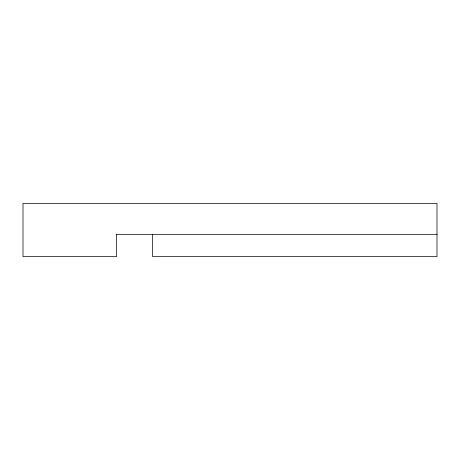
<?xml version="1.0" encoding="UTF-8"?>
<svg xmlns="http://www.w3.org/2000/svg" width="460" height="460" viewBox="0 0 460 460"><rect width="100%" height="100%" fill="white"/><g stroke="black" fill="none" stroke-linecap="round" stroke-linejoin="round"><path stroke-width="0.69" d="M116.058 234.33L437 234.33M152.565 234.33L152.565 256.599L437 256.599L437 203.4L23 203.4L23 256.599L116.593 256.599L116.593 234.33"/></g></svg>
